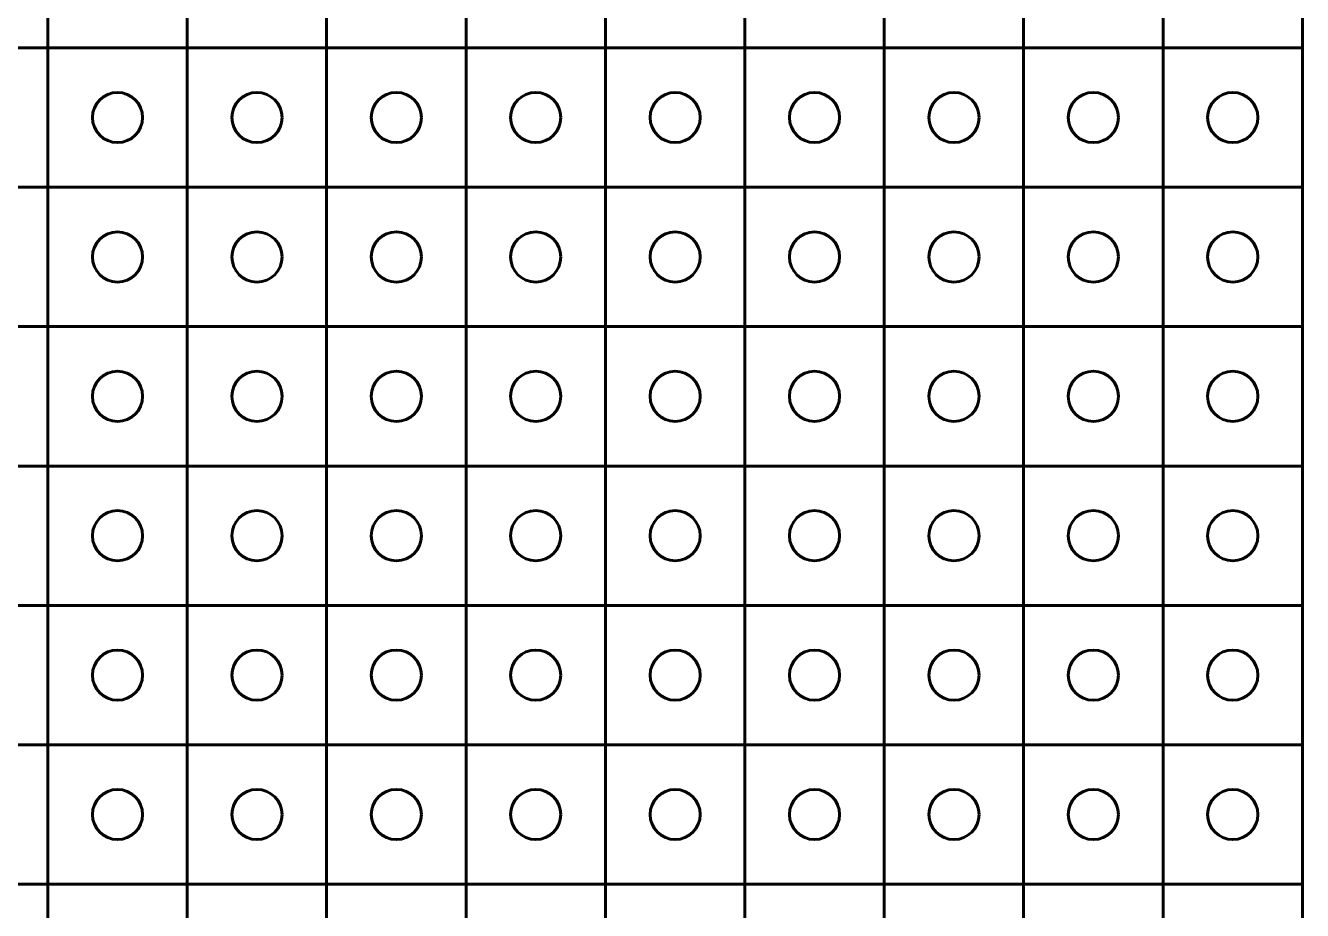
# Model space of a CAD drawing. Header units: millimetres. Extents: x -1927 to 2668, y -5887 to -3281.
# Drawn here: x -1416.5 to -958.5, y -4280.2 to -3962.7 of the extents above; entities that cross this region are included whole.
import ezdxf

# ---------------------------------------------------------------- set-up
doc = ezdxf.new("R2010")
doc.units = ezdxf.units.MM
doc.linetypes.add('K5LT_BASIC', pattern=[0])

# ---------------------------------------------------------------- blocks, each defined once
blk = doc.blocks.new('U188')
at = {"color": 150, "linetype": 'K5LT_BASIC', "lineweight": 60, "true_color": 0x0080ff}
for p, q in [((-1408.47, -4070.74), (-1458.47, -4070.74)), ((-1458.47, -4070.74), (-1458.47, -4120.74)), ((-1408.47, -4120.74), (-1408.47, -4070.74)), ((-1458.47, -4120.74), (-1408.47, -4120.74))]:
    blk.add_line(p, q, dxfattribs=at)
blk = doc.blocks.new('U189')
at = {"color": 150, "linetype": 'K5LT_BASIC', "lineweight": 60, "true_color": 0x0080ff}
for p, q in [((-1358.47, -4070.74), (-1408.47, -4070.74)), ((-1408.47, -4070.74), (-1408.47, -4120.74)), ((-1358.47, -4120.74), (-1358.47, -4070.74)), ((-1408.47, -4120.74), (-1358.47, -4120.74))]:
    blk.add_line(p, q, dxfattribs=at)
blk = doc.blocks.new('U190')
at = {"color": 150, "linetype": 'K5LT_BASIC', "lineweight": 60, "true_color": 0x0080ff}
for p, q in [((-1308.47, -4070.74), (-1358.47, -4070.74)), ((-1358.47, -4070.74), (-1358.47, -4120.74)), ((-1308.47, -4120.74), (-1308.47, -4070.74)), ((-1358.47, -4120.74), (-1308.47, -4120.74))]:
    blk.add_line(p, q, dxfattribs=at)
blk = doc.blocks.new('U191')
at = {"color": 150, "linetype": 'K5LT_BASIC', "lineweight": 60, "true_color": 0x0080ff}
for p, q in [((-1258.47, -4070.74), (-1308.47, -4070.74)), ((-1308.47, -4070.74), (-1308.47, -4120.74)), ((-1258.47, -4120.74), (-1258.47, -4070.74)), ((-1308.47, -4120.74), (-1258.47, -4120.74))]:
    blk.add_line(p, q, dxfattribs=at)
blk = doc.blocks.new('U192')
at = {"color": 150, "linetype": 'K5LT_BASIC', "lineweight": 60, "true_color": 0x0080ff}
for p, q in [((-1208.47, -4070.74), (-1258.47, -4070.74)), ((-1258.47, -4070.74), (-1258.47, -4120.74)), ((-1208.47, -4120.74), (-1208.47, -4070.74)), ((-1258.47, -4120.74), (-1208.47, -4120.74))]:
    blk.add_line(p, q, dxfattribs=at)
blk = doc.blocks.new('U193')
at = {"color": 150, "linetype": 'K5LT_BASIC', "lineweight": 60, "true_color": 0x0080ff}
for p, q in [((-1158.47, -4070.74), (-1208.47, -4070.74)), ((-1208.47, -4070.74), (-1208.47, -4120.74)), ((-1158.47, -4120.74), (-1158.47, -4070.74)), ((-1208.47, -4120.74), (-1158.47, -4120.74))]:
    blk.add_line(p, q, dxfattribs=at)
blk = doc.blocks.new('U194')
at = {"color": 150, "linetype": 'K5LT_BASIC', "lineweight": 60, "true_color": 0x0080ff}
for p, q in [((-1108.47, -4070.74), (-1158.47, -4070.74)), ((-1158.47, -4070.74), (-1158.47, -4120.74)), ((-1108.47, -4120.74), (-1108.47, -4070.74)), ((-1158.47, -4120.74), (-1108.47, -4120.74))]:
    blk.add_line(p, q, dxfattribs=at)
blk = doc.blocks.new('U195')
at = {"color": 150, "linetype": 'K5LT_BASIC', "lineweight": 60, "true_color": 0x0080ff}
for p, q in [((-1058.47, -4070.74), (-1108.47, -4070.74)), ((-1108.47, -4070.74), (-1108.47, -4120.74)), ((-1058.47, -4120.74), (-1058.47, -4070.74)), ((-1108.47, -4120.74), (-1058.47, -4120.74))]:
    blk.add_line(p, q, dxfattribs=at)
blk = doc.blocks.new('U196')
at = {"color": 150, "linetype": 'K5LT_BASIC', "lineweight": 60, "true_color": 0x0080ff}
for p, q in [((-1008.47, -4070.74), (-1058.47, -4070.74)), ((-1058.47, -4070.74), (-1058.47, -4120.74)), ((-1008.47, -4120.74), (-1008.47, -4070.74)), ((-1058.47, -4120.74), (-1008.47, -4120.74))]:
    blk.add_line(p, q, dxfattribs=at)
blk = doc.blocks.new('U197')
at = {"color": 150, "linetype": 'K5LT_BASIC', "lineweight": 60, "true_color": 0x0080ff}
for p, q in [((-958.47, -4070.74), (-1008.47, -4070.74)), ((-1008.47, -4070.74), (-1008.47, -4120.74)), ((-958.47, -4120.74), (-958.47, -4070.74)), ((-1008.47, -4120.74), (-958.47, -4120.74))]:
    blk.add_line(p, q, dxfattribs=at)
blk = doc.blocks.new('U206')
at = {"color": 150, "linetype": 'K5LT_BASIC', "lineweight": 60, "true_color": 0x0080ff}
for p, q in [((-1408.47, -4020.74), (-1458.47, -4020.74)), ((-1458.47, -4020.74), (-1458.47, -4070.74)), ((-1408.47, -4070.74), (-1408.47, -4020.74)), ((-1458.47, -4070.74), (-1408.47, -4070.74))]:
    blk.add_line(p, q, dxfattribs=at)
blk = doc.blocks.new('U207')
at = {"color": 150, "linetype": 'K5LT_BASIC', "lineweight": 60, "true_color": 0x0080ff}
for p, q in [((-1358.47, -4020.74), (-1408.47, -4020.74)), ((-1408.47, -4020.74), (-1408.47, -4070.74)), ((-1358.47, -4070.74), (-1358.47, -4020.74)), ((-1408.47, -4070.74), (-1358.47, -4070.74))]:
    blk.add_line(p, q, dxfattribs=at)
blk = doc.blocks.new('U208')
at = {"color": 150, "linetype": 'K5LT_BASIC', "lineweight": 60, "true_color": 0x0080ff}
for p, q in [((-1308.47, -4020.74), (-1358.47, -4020.74)), ((-1358.47, -4020.74), (-1358.47, -4070.74)), ((-1308.47, -4070.74), (-1308.47, -4020.74)), ((-1358.47, -4070.74), (-1308.47, -4070.74))]:
    blk.add_line(p, q, dxfattribs=at)
blk = doc.blocks.new('U209')
at = {"color": 150, "linetype": 'K5LT_BASIC', "lineweight": 60, "true_color": 0x0080ff}
for p, q in [((-1258.47, -4020.74), (-1308.47, -4020.74)), ((-1308.47, -4020.74), (-1308.47, -4070.74)), ((-1258.47, -4070.74), (-1258.47, -4020.74)), ((-1308.47, -4070.74), (-1258.47, -4070.74))]:
    blk.add_line(p, q, dxfattribs=at)
blk = doc.blocks.new('U210')
at = {"color": 150, "linetype": 'K5LT_BASIC', "lineweight": 60, "true_color": 0x0080ff}
for p, q in [((-1208.47, -4020.74), (-1258.47, -4020.74)), ((-1258.47, -4020.74), (-1258.47, -4070.74)), ((-1208.47, -4070.74), (-1208.47, -4020.74)), ((-1258.47, -4070.74), (-1208.47, -4070.74))]:
    blk.add_line(p, q, dxfattribs=at)
blk = doc.blocks.new('U211')
at = {"color": 150, "linetype": 'K5LT_BASIC', "lineweight": 60, "true_color": 0x0080ff}
for p, q in [((-1158.47, -4020.74), (-1208.47, -4020.74)), ((-1208.47, -4020.74), (-1208.47, -4070.74)), ((-1158.47, -4070.74), (-1158.47, -4020.74)), ((-1208.47, -4070.74), (-1158.47, -4070.74))]:
    blk.add_line(p, q, dxfattribs=at)
blk = doc.blocks.new('U212')
at = {"color": 150, "linetype": 'K5LT_BASIC', "lineweight": 60, "true_color": 0x0080ff}
for p, q in [((-1108.47, -4020.74), (-1158.47, -4020.74)), ((-1158.47, -4020.74), (-1158.47, -4070.74)), ((-1108.47, -4070.74), (-1108.47, -4020.74)), ((-1158.47, -4070.74), (-1108.47, -4070.74))]:
    blk.add_line(p, q, dxfattribs=at)
blk = doc.blocks.new('U213')
at = {"color": 150, "linetype": 'K5LT_BASIC', "lineweight": 60, "true_color": 0x0080ff}
for p, q in [((-1058.47, -4020.74), (-1108.47, -4020.74)), ((-1108.47, -4020.74), (-1108.47, -4070.74)), ((-1058.47, -4070.74), (-1058.47, -4020.74)), ((-1108.47, -4070.74), (-1058.47, -4070.74))]:
    blk.add_line(p, q, dxfattribs=at)
blk = doc.blocks.new('U214')
at = {"color": 150, "linetype": 'K5LT_BASIC', "lineweight": 60, "true_color": 0x0080ff}
for p, q in [((-1008.47, -4020.74), (-1058.47, -4020.74)), ((-1058.47, -4020.74), (-1058.47, -4070.74)), ((-1008.47, -4070.74), (-1008.47, -4020.74)), ((-1058.47, -4070.74), (-1008.47, -4070.74))]:
    blk.add_line(p, q, dxfattribs=at)
blk = doc.blocks.new('U215')
at = {"color": 150, "linetype": 'K5LT_BASIC', "lineweight": 60, "true_color": 0x0080ff}
for p, q in [((-958.47, -4020.74), (-1008.47, -4020.74)), ((-1008.47, -4020.74), (-1008.47, -4070.74)), ((-958.47, -4070.74), (-958.47, -4020.74)), ((-1008.47, -4070.74), (-958.47, -4070.74))]:
    blk.add_line(p, q, dxfattribs=at)
blk = doc.blocks.new('U224')
at = {"color": 150, "linetype": 'K5LT_BASIC', "lineweight": 60, "true_color": 0x0080ff}
for p, q in [((-1408.47, -3970.74), (-1458.47, -3970.74)), ((-1458.47, -3970.74), (-1458.47, -4020.74)), ((-1408.47, -4020.74), (-1408.47, -3970.74)), ((-1458.47, -4020.74), (-1408.47, -4020.74))]:
    blk.add_line(p, q, dxfattribs=at)
blk = doc.blocks.new('U225')
at = {"color": 150, "linetype": 'K5LT_BASIC', "lineweight": 60, "true_color": 0x0080ff}
for p, q in [((-1358.47, -3970.74), (-1408.47, -3970.74)), ((-1408.47, -3970.74), (-1408.47, -4020.74)), ((-1358.47, -4020.74), (-1358.47, -3970.74)), ((-1408.47, -4020.74), (-1358.47, -4020.74))]:
    blk.add_line(p, q, dxfattribs=at)
blk = doc.blocks.new('U226')
at = {"color": 150, "linetype": 'K5LT_BASIC', "lineweight": 60, "true_color": 0x0080ff}
for p, q in [((-1308.47, -3970.74), (-1358.47, -3970.74)), ((-1358.47, -3970.74), (-1358.47, -4020.74)), ((-1308.47, -4020.74), (-1308.47, -3970.74)), ((-1358.47, -4020.74), (-1308.47, -4020.74))]:
    blk.add_line(p, q, dxfattribs=at)
blk = doc.blocks.new('U227')
at = {"color": 150, "linetype": 'K5LT_BASIC', "lineweight": 60, "true_color": 0x0080ff}
for p, q in [((-1258.47, -3970.74), (-1308.47, -3970.74)), ((-1308.47, -3970.74), (-1308.47, -4020.74)), ((-1258.47, -4020.74), (-1258.47, -3970.74)), ((-1308.47, -4020.74), (-1258.47, -4020.74))]:
    blk.add_line(p, q, dxfattribs=at)
blk = doc.blocks.new('U228')
at = {"color": 150, "linetype": 'K5LT_BASIC', "lineweight": 60, "true_color": 0x0080ff}
for p, q in [((-1208.47, -3970.74), (-1258.47, -3970.74)), ((-1258.47, -3970.74), (-1258.47, -4020.74)), ((-1208.47, -4020.74), (-1208.47, -3970.74)), ((-1258.47, -4020.74), (-1208.47, -4020.74))]:
    blk.add_line(p, q, dxfattribs=at)
blk = doc.blocks.new('U229')
at = {"color": 150, "linetype": 'K5LT_BASIC', "lineweight": 60, "true_color": 0x0080ff}
for p, q in [((-1158.47, -3970.74), (-1208.47, -3970.74)), ((-1208.47, -3970.74), (-1208.47, -4020.74)), ((-1158.47, -4020.74), (-1158.47, -3970.74)), ((-1208.47, -4020.74), (-1158.47, -4020.74))]:
    blk.add_line(p, q, dxfattribs=at)
blk = doc.blocks.new('U230')
at = {"color": 150, "linetype": 'K5LT_BASIC', "lineweight": 60, "true_color": 0x0080ff}
for p, q in [((-1108.47, -3970.74), (-1158.47, -3970.74)), ((-1158.47, -3970.74), (-1158.47, -4020.74)), ((-1108.47, -4020.74), (-1108.47, -3970.74)), ((-1158.47, -4020.74), (-1108.47, -4020.74))]:
    blk.add_line(p, q, dxfattribs=at)
blk = doc.blocks.new('U231')
at = {"color": 150, "linetype": 'K5LT_BASIC', "lineweight": 60, "true_color": 0x0080ff}
for p, q in [((-1058.47, -3970.74), (-1108.47, -3970.74)), ((-1108.47, -3970.74), (-1108.47, -4020.74)), ((-1058.47, -4020.74), (-1058.47, -3970.74)), ((-1108.47, -4020.74), (-1058.47, -4020.74))]:
    blk.add_line(p, q, dxfattribs=at)
blk = doc.blocks.new('U232')
at = {"color": 150, "linetype": 'K5LT_BASIC', "lineweight": 60, "true_color": 0x0080ff}
for p, q in [((-1008.47, -3970.74), (-1058.47, -3970.74)), ((-1058.47, -3970.74), (-1058.47, -4020.74)), ((-1008.47, -4020.74), (-1008.47, -3970.74)), ((-1058.47, -4020.74), (-1008.47, -4020.74))]:
    blk.add_line(p, q, dxfattribs=at)
blk = doc.blocks.new('U233')
at = {"color": 150, "linetype": 'K5LT_BASIC', "lineweight": 60, "true_color": 0x0080ff}
for p, q in [((-958.47, -3970.74), (-1008.47, -3970.74)), ((-1008.47, -3970.74), (-1008.47, -4020.74)), ((-958.47, -4020.74), (-958.47, -3970.74)), ((-1008.47, -4020.74), (-958.47, -4020.74))]:
    blk.add_line(p, q, dxfattribs=at)
blk = doc.blocks.new('U242')
at = {"color": 150, "linetype": 'K5LT_BASIC', "lineweight": 60, "true_color": 0x0080ff}
for p, q in [((-1408.47, -3920.74), (-1458.47, -3920.74)), ((-1458.47, -3920.74), (-1458.47, -3970.74)), ((-1408.47, -3970.74), (-1408.47, -3920.74)), ((-1458.47, -3970.74), (-1408.47, -3970.74))]:
    blk.add_line(p, q, dxfattribs=at)
blk = doc.blocks.new('U243')
at = {"color": 150, "linetype": 'K5LT_BASIC', "lineweight": 60, "true_color": 0x0080ff}
for p, q in [((-1358.47, -3920.74), (-1408.47, -3920.74)), ((-1408.47, -3920.74), (-1408.47, -3970.74)), ((-1358.47, -3970.74), (-1358.47, -3920.74)), ((-1408.47, -3970.74), (-1358.47, -3970.74))]:
    blk.add_line(p, q, dxfattribs=at)
blk = doc.blocks.new('U244')
at = {"color": 150, "linetype": 'K5LT_BASIC', "lineweight": 60, "true_color": 0x0080ff}
for p, q in [((-1308.47, -3920.74), (-1358.47, -3920.74)), ((-1358.47, -3920.74), (-1358.47, -3970.74)), ((-1308.47, -3970.74), (-1308.47, -3920.74)), ((-1358.47, -3970.74), (-1308.47, -3970.74))]:
    blk.add_line(p, q, dxfattribs=at)
blk = doc.blocks.new('U245')
at = {"color": 150, "linetype": 'K5LT_BASIC', "lineweight": 60, "true_color": 0x0080ff}
for p, q in [((-1258.47, -3920.74), (-1308.47, -3920.74)), ((-1308.47, -3920.74), (-1308.47, -3970.74)), ((-1258.47, -3970.74), (-1258.47, -3920.74)), ((-1308.47, -3970.74), (-1258.47, -3970.74))]:
    blk.add_line(p, q, dxfattribs=at)
blk = doc.blocks.new('U246')
at = {"color": 150, "linetype": 'K5LT_BASIC', "lineweight": 60, "true_color": 0x0080ff}
for p, q in [((-1208.47, -3920.74), (-1258.47, -3920.74)), ((-1258.47, -3920.74), (-1258.47, -3970.74)), ((-1208.47, -3970.74), (-1208.47, -3920.74)), ((-1258.47, -3970.74), (-1208.47, -3970.74))]:
    blk.add_line(p, q, dxfattribs=at)
blk = doc.blocks.new('U247')
at = {"color": 150, "linetype": 'K5LT_BASIC', "lineweight": 60, "true_color": 0x0080ff}
for p, q in [((-1158.47, -3920.74), (-1208.47, -3920.74)), ((-1208.47, -3920.74), (-1208.47, -3970.74)), ((-1158.47, -3970.74), (-1158.47, -3920.74)), ((-1208.47, -3970.74), (-1158.47, -3970.74))]:
    blk.add_line(p, q, dxfattribs=at)
blk = doc.blocks.new('U248')
at = {"color": 150, "linetype": 'K5LT_BASIC', "lineweight": 60, "true_color": 0x0080ff}
for p, q in [((-1108.47, -3920.74), (-1158.47, -3920.74)), ((-1158.47, -3920.74), (-1158.47, -3970.74)), ((-1108.47, -3970.74), (-1108.47, -3920.74)), ((-1158.47, -3970.74), (-1108.47, -3970.74))]:
    blk.add_line(p, q, dxfattribs=at)
blk = doc.blocks.new('U249')
at = {"color": 150, "linetype": 'K5LT_BASIC', "lineweight": 60, "true_color": 0x0080ff}
for p, q in [((-1058.47, -3920.74), (-1108.47, -3920.74)), ((-1108.47, -3920.74), (-1108.47, -3970.74)), ((-1058.47, -3970.74), (-1058.47, -3920.74)), ((-1108.47, -3970.74), (-1058.47, -3970.74))]:
    blk.add_line(p, q, dxfattribs=at)
blk = doc.blocks.new('U250')
at = {"color": 150, "linetype": 'K5LT_BASIC', "lineweight": 60, "true_color": 0x0080ff}
for p, q in [((-1008.47, -3920.74), (-1058.47, -3920.74)), ((-1058.47, -3920.74), (-1058.47, -3970.74)), ((-1008.47, -3970.74), (-1008.47, -3920.74)), ((-1058.47, -3970.74), (-1008.47, -3970.74))]:
    blk.add_line(p, q, dxfattribs=at)
blk = doc.blocks.new('U251')
at = {"color": 150, "linetype": 'K5LT_BASIC', "lineweight": 60, "true_color": 0x0080ff}
for p, q in [((-958.47, -3920.74), (-1008.47, -3920.74)), ((-1008.47, -3920.74), (-1008.47, -3970.74)), ((-958.47, -3970.74), (-958.47, -3920.74)), ((-1008.47, -3970.74), (-958.47, -3970.74))]:
    blk.add_line(p, q, dxfattribs=at)
blk = doc.blocks.new('U296')
at = {"color": 150, "linetype": 'K5LT_BASIC', "lineweight": 60, "true_color": 0x0080ff}
for p, q in [((-1408.47, -4270.74), (-1458.47, -4270.74)), ((-1458.47, -4270.74), (-1458.47, -4320.74)), ((-1408.47, -4320.74), (-1408.47, -4270.74)), ((-1458.47, -4320.74), (-1408.47, -4320.74))]:
    blk.add_line(p, q, dxfattribs=at)
blk = doc.blocks.new('U297')
at = {"color": 150, "linetype": 'K5LT_BASIC', "lineweight": 60, "true_color": 0x0080ff}
for p, q in [((-1358.47, -4270.74), (-1408.47, -4270.74)), ((-1408.47, -4270.74), (-1408.47, -4320.74)), ((-1358.47, -4320.74), (-1358.47, -4270.74)), ((-1408.47, -4320.74), (-1358.47, -4320.74))]:
    blk.add_line(p, q, dxfattribs=at)
blk = doc.blocks.new('U298')
at = {"color": 150, "linetype": 'K5LT_BASIC', "lineweight": 60, "true_color": 0x0080ff}
for p, q in [((-1308.47, -4270.74), (-1358.47, -4270.74)), ((-1358.47, -4270.74), (-1358.47, -4320.74)), ((-1308.47, -4320.74), (-1308.47, -4270.74)), ((-1358.47, -4320.74), (-1308.47, -4320.74))]:
    blk.add_line(p, q, dxfattribs=at)
blk = doc.blocks.new('U299')
at = {"color": 150, "linetype": 'K5LT_BASIC', "lineweight": 60, "true_color": 0x0080ff}
for p, q in [((-1258.47, -4270.74), (-1308.47, -4270.74)), ((-1308.47, -4270.74), (-1308.47, -4320.74)), ((-1258.47, -4320.74), (-1258.47, -4270.74)), ((-1308.47, -4320.74), (-1258.47, -4320.74))]:
    blk.add_line(p, q, dxfattribs=at)
blk = doc.blocks.new('U300')
at = {"color": 150, "linetype": 'K5LT_BASIC', "lineweight": 60, "true_color": 0x0080ff}
for p, q in [((-1208.47, -4270.74), (-1258.47, -4270.74)), ((-1258.47, -4270.74), (-1258.47, -4320.74)), ((-1208.47, -4320.74), (-1208.47, -4270.74)), ((-1258.47, -4320.74), (-1208.47, -4320.74))]:
    blk.add_line(p, q, dxfattribs=at)
blk = doc.blocks.new('U301')
at = {"color": 150, "linetype": 'K5LT_BASIC', "lineweight": 60, "true_color": 0x0080ff}
for p, q in [((-1158.47, -4270.74), (-1208.47, -4270.74)), ((-1208.47, -4270.74), (-1208.47, -4320.74)), ((-1158.47, -4320.74), (-1158.47, -4270.74)), ((-1208.47, -4320.74), (-1158.47, -4320.74))]:
    blk.add_line(p, q, dxfattribs=at)
blk = doc.blocks.new('U302')
at = {"color": 150, "linetype": 'K5LT_BASIC', "lineweight": 60, "true_color": 0x0080ff}
for p, q in [((-1108.47, -4270.74), (-1158.47, -4270.74)), ((-1158.47, -4270.74), (-1158.47, -4320.74)), ((-1108.47, -4320.74), (-1108.47, -4270.74)), ((-1158.47, -4320.74), (-1108.47, -4320.74))]:
    blk.add_line(p, q, dxfattribs=at)
blk = doc.blocks.new('U303')
at = {"color": 150, "linetype": 'K5LT_BASIC', "lineweight": 60, "true_color": 0x0080ff}
for p, q in [((-1058.47, -4270.74), (-1108.47, -4270.74)), ((-1108.47, -4270.74), (-1108.47, -4320.74)), ((-1058.47, -4320.74), (-1058.47, -4270.74)), ((-1108.47, -4320.74), (-1058.47, -4320.74))]:
    blk.add_line(p, q, dxfattribs=at)
blk = doc.blocks.new('U304')
at = {"color": 150, "linetype": 'K5LT_BASIC', "lineweight": 60, "true_color": 0x0080ff}
for p, q in [((-1008.47, -4270.74), (-1058.47, -4270.74)), ((-1058.47, -4270.74), (-1058.47, -4320.74)), ((-1008.47, -4320.74), (-1008.47, -4270.74)), ((-1058.47, -4320.74), (-1008.47, -4320.74))]:
    blk.add_line(p, q, dxfattribs=at)
blk = doc.blocks.new('U305')
at = {"color": 150, "linetype": 'K5LT_BASIC', "lineweight": 60, "true_color": 0x0080ff}
for p, q in [((-958.47, -4270.74), (-1008.47, -4270.74)), ((-1008.47, -4270.74), (-1008.47, -4320.74)), ((-958.47, -4320.74), (-958.47, -4270.74)), ((-1008.47, -4320.74), (-958.47, -4320.74))]:
    blk.add_line(p, q, dxfattribs=at)
blk = doc.blocks.new('U314')
at = {"color": 150, "linetype": 'K5LT_BASIC', "lineweight": 60, "true_color": 0x0080ff}
for p, q in [((-1408.47, -4220.74), (-1458.47, -4220.74)), ((-1458.47, -4220.74), (-1458.47, -4270.74)), ((-1408.47, -4270.74), (-1408.47, -4220.74)), ((-1458.47, -4270.74), (-1408.47, -4270.74))]:
    blk.add_line(p, q, dxfattribs=at)
blk = doc.blocks.new('U315')
at = {"color": 150, "linetype": 'K5LT_BASIC', "lineweight": 60, "true_color": 0x0080ff}
for p, q in [((-1358.47, -4220.74), (-1408.47, -4220.74)), ((-1408.47, -4220.74), (-1408.47, -4270.74)), ((-1358.47, -4270.74), (-1358.47, -4220.74)), ((-1408.47, -4270.74), (-1358.47, -4270.74))]:
    blk.add_line(p, q, dxfattribs=at)
blk = doc.blocks.new('U316')
at = {"color": 150, "linetype": 'K5LT_BASIC', "lineweight": 60, "true_color": 0x0080ff}
for p, q in [((-1308.47, -4220.74), (-1358.47, -4220.74)), ((-1358.47, -4220.74), (-1358.47, -4270.74)), ((-1308.47, -4270.74), (-1308.47, -4220.74)), ((-1358.47, -4270.74), (-1308.47, -4270.74))]:
    blk.add_line(p, q, dxfattribs=at)
blk = doc.blocks.new('U317')
at = {"color": 150, "linetype": 'K5LT_BASIC', "lineweight": 60, "true_color": 0x0080ff}
for p, q in [((-1258.47, -4220.74), (-1308.47, -4220.74)), ((-1308.47, -4220.74), (-1308.47, -4270.74)), ((-1258.47, -4270.74), (-1258.47, -4220.74)), ((-1308.47, -4270.74), (-1258.47, -4270.74))]:
    blk.add_line(p, q, dxfattribs=at)
blk = doc.blocks.new('U318')
at = {"color": 150, "linetype": 'K5LT_BASIC', "lineweight": 60, "true_color": 0x0080ff}
for p, q in [((-1208.47, -4220.74), (-1258.47, -4220.74)), ((-1258.47, -4220.74), (-1258.47, -4270.74)), ((-1208.47, -4270.74), (-1208.47, -4220.74)), ((-1258.47, -4270.74), (-1208.47, -4270.74))]:
    blk.add_line(p, q, dxfattribs=at)
blk = doc.blocks.new('U319')
at = {"color": 150, "linetype": 'K5LT_BASIC', "lineweight": 60, "true_color": 0x0080ff}
for p, q in [((-1158.47, -4220.74), (-1208.47, -4220.74)), ((-1208.47, -4220.74), (-1208.47, -4270.74)), ((-1158.47, -4270.74), (-1158.47, -4220.74)), ((-1208.47, -4270.74), (-1158.47, -4270.74))]:
    blk.add_line(p, q, dxfattribs=at)
blk = doc.blocks.new('U320')
at = {"color": 150, "linetype": 'K5LT_BASIC', "lineweight": 60, "true_color": 0x0080ff}
for p, q in [((-1108.47, -4220.74), (-1158.47, -4220.74)), ((-1158.47, -4220.74), (-1158.47, -4270.74)), ((-1108.47, -4270.74), (-1108.47, -4220.74)), ((-1158.47, -4270.74), (-1108.47, -4270.74))]:
    blk.add_line(p, q, dxfattribs=at)
blk = doc.blocks.new('U321')
at = {"color": 150, "linetype": 'K5LT_BASIC', "lineweight": 60, "true_color": 0x0080ff}
for p, q in [((-1058.47, -4220.74), (-1108.47, -4220.74)), ((-1108.47, -4220.74), (-1108.47, -4270.74)), ((-1058.47, -4270.74), (-1058.47, -4220.74)), ((-1108.47, -4270.74), (-1058.47, -4270.74))]:
    blk.add_line(p, q, dxfattribs=at)
blk = doc.blocks.new('U322')
at = {"color": 150, "linetype": 'K5LT_BASIC', "lineweight": 60, "true_color": 0x0080ff}
for p, q in [((-1008.47, -4220.74), (-1058.47, -4220.74)), ((-1058.47, -4220.74), (-1058.47, -4270.74)), ((-1008.47, -4270.74), (-1008.47, -4220.74)), ((-1058.47, -4270.74), (-1008.47, -4270.74))]:
    blk.add_line(p, q, dxfattribs=at)
blk = doc.blocks.new('U323')
at = {"color": 150, "linetype": 'K5LT_BASIC', "lineweight": 60, "true_color": 0x0080ff}
for p, q in [((-958.47, -4220.74), (-1008.47, -4220.74)), ((-1008.47, -4220.74), (-1008.47, -4270.74)), ((-958.47, -4270.74), (-958.47, -4220.74)), ((-1008.47, -4270.74), (-958.47, -4270.74))]:
    blk.add_line(p, q, dxfattribs=at)
blk = doc.blocks.new('U332')
at = {"color": 150, "linetype": 'K5LT_BASIC', "lineweight": 60, "true_color": 0x0080ff}
for p, q in [((-1408.47, -4170.74), (-1458.47, -4170.74)), ((-1458.47, -4170.74), (-1458.47, -4220.74)), ((-1408.47, -4220.74), (-1408.47, -4170.74)), ((-1458.47, -4220.74), (-1408.47, -4220.74))]:
    blk.add_line(p, q, dxfattribs=at)
blk = doc.blocks.new('U333')
at = {"color": 150, "linetype": 'K5LT_BASIC', "lineweight": 60, "true_color": 0x0080ff}
for p, q in [((-1358.47, -4170.74), (-1408.47, -4170.74)), ((-1408.47, -4170.74), (-1408.47, -4220.74)), ((-1358.47, -4220.74), (-1358.47, -4170.74)), ((-1408.47, -4220.74), (-1358.47, -4220.74))]:
    blk.add_line(p, q, dxfattribs=at)
blk = doc.blocks.new('U334')
at = {"color": 150, "linetype": 'K5LT_BASIC', "lineweight": 60, "true_color": 0x0080ff}
for p, q in [((-1308.47, -4170.74), (-1358.47, -4170.74)), ((-1358.47, -4170.74), (-1358.47, -4220.74)), ((-1308.47, -4220.74), (-1308.47, -4170.74)), ((-1358.47, -4220.74), (-1308.47, -4220.74))]:
    blk.add_line(p, q, dxfattribs=at)
blk = doc.blocks.new('U335')
at = {"color": 150, "linetype": 'K5LT_BASIC', "lineweight": 60, "true_color": 0x0080ff}
for p, q in [((-1258.47, -4170.74), (-1308.47, -4170.74)), ((-1308.47, -4170.74), (-1308.47, -4220.74)), ((-1258.47, -4220.74), (-1258.47, -4170.74)), ((-1308.47, -4220.74), (-1258.47, -4220.74))]:
    blk.add_line(p, q, dxfattribs=at)
blk = doc.blocks.new('U336')
at = {"color": 150, "linetype": 'K5LT_BASIC', "lineweight": 60, "true_color": 0x0080ff}
for p, q in [((-1208.47, -4170.74), (-1258.47, -4170.74)), ((-1258.47, -4170.74), (-1258.47, -4220.74)), ((-1208.47, -4220.74), (-1208.47, -4170.74)), ((-1258.47, -4220.74), (-1208.47, -4220.74))]:
    blk.add_line(p, q, dxfattribs=at)
blk = doc.blocks.new('U337')
at = {"color": 150, "linetype": 'K5LT_BASIC', "lineweight": 60, "true_color": 0x0080ff}
for p, q in [((-1158.47, -4170.74), (-1208.47, -4170.74)), ((-1208.47, -4170.74), (-1208.47, -4220.74)), ((-1158.47, -4220.74), (-1158.47, -4170.74)), ((-1208.47, -4220.74), (-1158.47, -4220.74))]:
    blk.add_line(p, q, dxfattribs=at)
blk = doc.blocks.new('U338')
at = {"color": 150, "linetype": 'K5LT_BASIC', "lineweight": 60, "true_color": 0x0080ff}
for p, q in [((-1108.47, -4170.74), (-1158.47, -4170.74)), ((-1158.47, -4170.74), (-1158.47, -4220.74)), ((-1108.47, -4220.74), (-1108.47, -4170.74)), ((-1158.47, -4220.74), (-1108.47, -4220.74))]:
    blk.add_line(p, q, dxfattribs=at)
blk = doc.blocks.new('U339')
at = {"color": 150, "linetype": 'K5LT_BASIC', "lineweight": 60, "true_color": 0x0080ff}
for p, q in [((-1058.47, -4170.74), (-1108.47, -4170.74)), ((-1108.47, -4170.74), (-1108.47, -4220.74)), ((-1058.47, -4220.74), (-1058.47, -4170.74)), ((-1108.47, -4220.74), (-1058.47, -4220.74))]:
    blk.add_line(p, q, dxfattribs=at)
blk = doc.blocks.new('U340')
at = {"color": 150, "linetype": 'K5LT_BASIC', "lineweight": 60, "true_color": 0x0080ff}
for p, q in [((-1008.47, -4170.74), (-1058.47, -4170.74)), ((-1058.47, -4170.74), (-1058.47, -4220.74)), ((-1008.47, -4220.74), (-1008.47, -4170.74)), ((-1058.47, -4220.74), (-1008.47, -4220.74))]:
    blk.add_line(p, q, dxfattribs=at)
blk = doc.blocks.new('U341')
at = {"color": 150, "linetype": 'K5LT_BASIC', "lineweight": 60, "true_color": 0x0080ff}
for p, q in [((-958.47, -4170.74), (-1008.47, -4170.74)), ((-1008.47, -4170.74), (-1008.47, -4220.74)), ((-958.47, -4220.74), (-958.47, -4170.74)), ((-1008.47, -4220.74), (-958.47, -4220.74))]:
    blk.add_line(p, q, dxfattribs=at)
blk = doc.blocks.new('U350')
at = {"color": 150, "linetype": 'K5LT_BASIC', "lineweight": 60, "true_color": 0x0080ff}
for p, q in [((-1408.47, -4120.74), (-1458.47, -4120.74)), ((-1458.47, -4120.74), (-1458.47, -4170.74)), ((-1408.47, -4170.74), (-1408.47, -4120.74)), ((-1458.47, -4170.74), (-1408.47, -4170.74))]:
    blk.add_line(p, q, dxfattribs=at)
blk = doc.blocks.new('U351')
at = {"color": 150, "linetype": 'K5LT_BASIC', "lineweight": 60, "true_color": 0x0080ff}
for p, q in [((-1358.47, -4120.74), (-1408.47, -4120.74)), ((-1408.47, -4120.74), (-1408.47, -4170.74)), ((-1358.47, -4170.74), (-1358.47, -4120.74)), ((-1408.47, -4170.74), (-1358.47, -4170.74))]:
    blk.add_line(p, q, dxfattribs=at)
blk = doc.blocks.new('U352')
at = {"color": 150, "linetype": 'K5LT_BASIC', "lineweight": 60, "true_color": 0x0080ff}
for p, q in [((-1308.47, -4120.74), (-1358.47, -4120.74)), ((-1358.47, -4120.74), (-1358.47, -4170.74)), ((-1308.47, -4170.74), (-1308.47, -4120.74)), ((-1358.47, -4170.74), (-1308.47, -4170.74))]:
    blk.add_line(p, q, dxfattribs=at)
blk = doc.blocks.new('U353')
at = {"color": 150, "linetype": 'K5LT_BASIC', "lineweight": 60, "true_color": 0x0080ff}
for p, q in [((-1258.47, -4120.74), (-1308.47, -4120.74)), ((-1308.47, -4120.74), (-1308.47, -4170.74)), ((-1258.47, -4170.74), (-1258.47, -4120.74)), ((-1308.47, -4170.74), (-1258.47, -4170.74))]:
    blk.add_line(p, q, dxfattribs=at)
blk = doc.blocks.new('U354')
at = {"color": 150, "linetype": 'K5LT_BASIC', "lineweight": 60, "true_color": 0x0080ff}
for p, q in [((-1208.47, -4120.74), (-1258.47, -4120.74)), ((-1258.47, -4120.74), (-1258.47, -4170.74)), ((-1208.47, -4170.74), (-1208.47, -4120.74)), ((-1258.47, -4170.74), (-1208.47, -4170.74))]:
    blk.add_line(p, q, dxfattribs=at)
blk = doc.blocks.new('U355')
at = {"color": 150, "linetype": 'K5LT_BASIC', "lineweight": 60, "true_color": 0x0080ff}
for p, q in [((-1158.47, -4120.74), (-1208.47, -4120.74)), ((-1208.47, -4120.74), (-1208.47, -4170.74)), ((-1158.47, -4170.74), (-1158.47, -4120.74)), ((-1208.47, -4170.74), (-1158.47, -4170.74))]:
    blk.add_line(p, q, dxfattribs=at)
blk = doc.blocks.new('U356')
at = {"color": 150, "linetype": 'K5LT_BASIC', "lineweight": 60, "true_color": 0x0080ff}
for p, q in [((-1108.47, -4120.74), (-1158.47, -4120.74)), ((-1158.47, -4120.74), (-1158.47, -4170.74)), ((-1108.47, -4170.74), (-1108.47, -4120.74)), ((-1158.47, -4170.74), (-1108.47, -4170.74))]:
    blk.add_line(p, q, dxfattribs=at)
blk = doc.blocks.new('U357')
at = {"color": 150, "linetype": 'K5LT_BASIC', "lineweight": 60, "true_color": 0x0080ff}
for p, q in [((-1058.47, -4120.74), (-1108.47, -4120.74)), ((-1108.47, -4120.74), (-1108.47, -4170.74)), ((-1058.47, -4170.74), (-1058.47, -4120.74)), ((-1108.47, -4170.74), (-1058.47, -4170.74))]:
    blk.add_line(p, q, dxfattribs=at)
blk = doc.blocks.new('U358')
at = {"color": 150, "linetype": 'K5LT_BASIC', "lineweight": 60, "true_color": 0x0080ff}
for p, q in [((-1008.47, -4120.74), (-1058.47, -4120.74)), ((-1058.47, -4120.74), (-1058.47, -4170.74)), ((-1008.47, -4170.74), (-1008.47, -4120.74)), ((-1058.47, -4170.74), (-1008.47, -4170.74))]:
    blk.add_line(p, q, dxfattribs=at)
blk = doc.blocks.new('U359')
at = {"color": 150, "linetype": 'K5LT_BASIC', "lineweight": 60, "true_color": 0x0080ff}
for p, q in [((-958.47, -4120.74), (-1008.47, -4120.74)), ((-1008.47, -4120.74), (-1008.47, -4170.74)), ((-958.47, -4170.74), (-958.47, -4120.74)), ((-1008.47, -4170.74), (-958.47, -4170.74))]:
    blk.add_line(p, q, dxfattribs=at)

msp = doc.modelspace()

# ---------------------------------------------------------------- linework, layer by layer
at = {"color": 150, "linetype": 'K5LT_BASIC', "lineweight": 60, "true_color": 0x0080ff}
for centre in [(-1383.47, -3995.74), (-1333.47, -3995.74), (-1283.47, -3995.74), (-1233.47, -3995.74), (-1183.47, -3995.74), (-1133.47, -3995.74), (-1083.47, -3995.74), (-1033.47, -3995.74), (-983.47, -3995.74), (-1383.47, -4045.74), (-1333.47, -4045.74), (-1283.47, -4045.74), (-1233.47, -4045.74), (-1183.47, -4045.74), (-1133.47, -4045.74), (-1083.47, -4045.74), (-1033.47, -4045.74), (-983.47, -4045.74), (-1383.47, -4095.74), (-1333.47, -4095.74), (-1283.47, -4095.74), (-1233.47, -4095.74), (-1183.47, -4095.74), (-1133.47, -4095.74), (-1083.47, -4095.74), (-1033.47, -4095.74), (-983.47, -4095.74), (-1383.47, -4145.74), (-1333.47, -4145.74), (-1283.47, -4145.74), (-1233.47, -4145.74), (-1183.47, -4145.74), (-1133.47, -4145.74), (-1083.47, -4145.74), (-1033.47, -4145.74), (-983.47, -4145.74), (-1383.47, -4195.74), (-1333.47, -4195.74), (-1283.47, -4195.74), (-1233.47, -4195.74), (-1183.47, -4195.74), (-1133.47, -4195.74), (-1083.47, -4195.74), (-1033.47, -4195.74), (-983.47, -4195.74), (-1383.47, -4245.74), (-1333.47, -4245.74), (-1283.47, -4245.74), (-1233.47, -4245.74), (-1183.47, -4245.74), (-1133.47, -4245.74), (-1083.47, -4245.74), (-1033.47, -4245.74), (-983.47, -4245.74)]:
    msp.add_circle(centre, 9, dxfattribs=at)

# ---------------------------------------------------------------- block references
for name in ['U242', 'U243', 'U244', 'U245', 'U246', 'U247', 'U248', 'U249', 'U250', 'U251', 'U224', 'U225', 'U226', 'U227', 'U228', 'U229', 'U230', 'U231', 'U232', 'U233', 'U206', 'U207', 'U208', 'U209', 'U210', 'U211', 'U212', 'U213', 'U214', 'U215', 'U188', 'U189', 'U190', 'U191', 'U192', 'U193', 'U194', 'U195', 'U196', 'U197', 'U350', 'U351', 'U352', 'U353', 'U354', 'U355', 'U356', 'U357', 'U358', 'U359', 'U332', 'U333', 'U334', 'U335', 'U336', 'U337', 'U338', 'U339', 'U340', 'U341', 'U314', 'U315', 'U316', 'U317', 'U318', 'U319', 'U320', 'U321', 'U322', 'U323', 'U296', 'U297', 'U298', 'U299', 'U300', 'U301', 'U302', 'U303', 'U304', 'U305']:
    msp.add_blockref(name, (0, 0))

doc.saveas('drawing.dxf')
